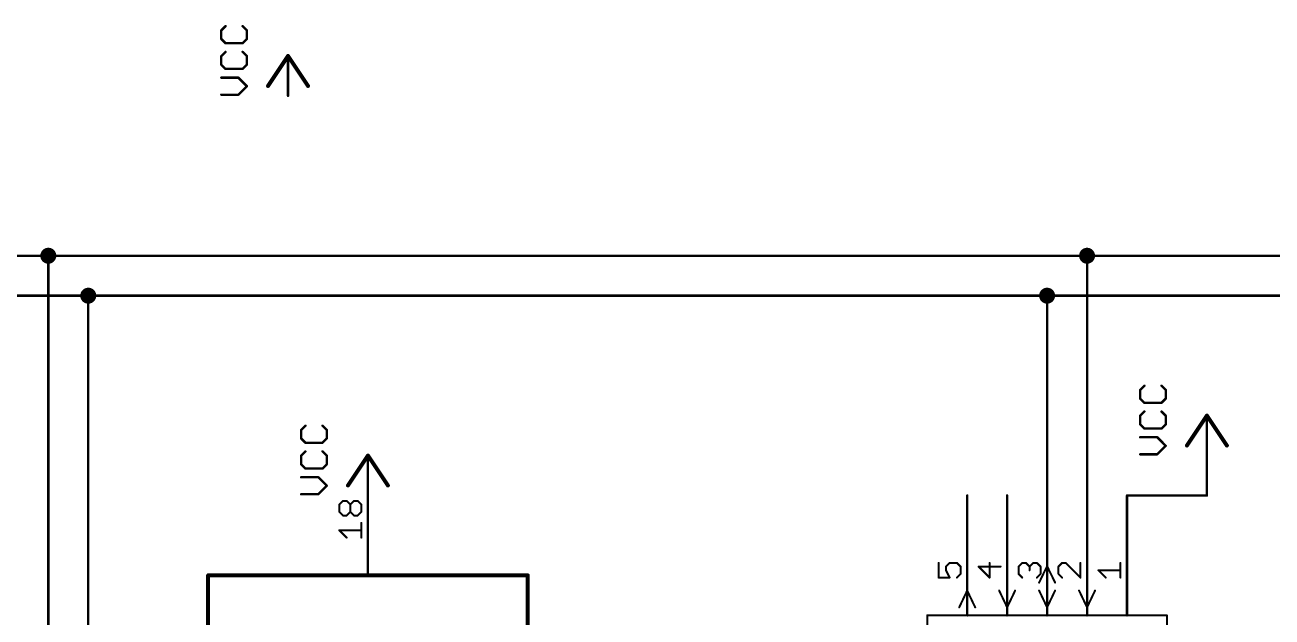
# Model space of a CAD drawing. Extents: x -48 to 226, y 23 to 111.
# Drawn here: x 11.2 to 90.5, y 73.6 to 111.2 of the extents above; entities that cross this region are included whole.
import ezdxf

# ---------------------------------------------------------------- set-up
doc = ezdxf.new("R2010")
doc.units = 0
for name, color, linetype in [('91', 94, 'CONTINUOUS'), ('94', 14, 'CONTINUOUS'), ('95', 251, 'CONTINUOUS'), ('96', 251, 'CONTINUOUS')]:
    doc.layers.add(name, color=color, linetype=linetype)

msp = doc.modelspace()

# ---------------------------------------------------------------- linework, layer by layer
at = {"layer": '91'}
for points, const_width in [([(12.7, 96.266, 1), (12.7, 96.774, 1), (12.7, 96.266)], 0.508), ([(78.74, 96.266, 1), (78.74, 96.774, 1), (78.74, 96.266)], 0.508), ([(12.7381, 96.52, 1), (12.6619, 96.52)], 0.0762), ([(12.7, 96.5581, 1), (12.7, 96.4819)], 0.0762), ([(12.7, 96.4819, 1), (12.7, 96.5581)], 0.0762), ([(78.7781, 96.52, 1), (78.7019, 96.52)], 0.0762), ([(78.74, 96.5581, 1), (78.74, 96.4819)], 0.0762), ([(78.74, 96.4819, 1), (78.74, 96.5581)], 0.0762), ([(15.24, 93.726, 1), (15.24, 94.234, 1), (15.24, 93.726)], 0.508), ([(76.2, 93.726, 1), (76.2, 94.234, 1), (76.2, 93.726)], 0.508), ([(15.2781, 93.98, 1), (15.2019, 93.98)], 0.0762), ([(15.24, 94.0181, 1), (15.24, 93.9419)], 0.0762), ([(15.24, 93.9419, 1), (15.24, 94.0181)], 0.0762), ([(76.2381, 93.98, 1), (76.1619, 93.98)], 0.0762), ([(76.2, 94.0181, 1), (76.2, 93.9419)], 0.0762), ([(76.2, 93.9419, 1), (76.2, 94.0181)], 0.0762), ([(86.3981, 83.82, 1), (86.3219, 83.82)], 0.0762), ([(76.1619, 81.28, 1), (76.2381, 81.28)], 0.0762), ([(78.7019, 81.28, 1), (78.7781, 81.28)], 0.0762), ([(81.28, 81.3181, 1), (81.28, 81.2419)], 0.0762), ([(86.3219, 81.28, 1), (86.3981, 81.28)], 0.0762), ([(86.36, 81.2419, 1), (86.36, 81.3181)], 0.0762)]:
    msp.add_lwpolyline(points, format="xyb", dxfattribs=dict(at, const_width=const_width))
at = {"layer": '91', "const_width": 0.1524}
for points in [[(12.7, 96.52), (-30.48, 96.52)], [(12.7, 58.42), (12.7, 96.52)], [(12.7, 96.52), (78.74, 96.52)], [(78.74, 96.52), (78.74, 81.28)], [(78.74, 96.52), (160.02, 96.52)], [(15.24, 93.98), (-27.94, 93.98)], [(15.24, 60.96), (15.24, 93.98)], [(15.24, 93.98), (76.2, 93.98)], [(76.2, 93.98), (76.2, 81.28)], [(76.2, 93.98), (109.22, 93.98)], [(86.36, 81.28), (86.36, 83.82)], [(81.28, 81.28), (86.36, 81.28)]]:
    msp.add_lwpolyline(points, dxfattribs=at)
at = {"layer": '94'}
for points, const_width in [([(27.94, 109.22), (26.67, 107.315)], 0.254), ([(29.21, 107.315), (27.94, 109.22)], 0.254), ([(27.94, 106.68), (27.94, 109.22)], 0.1524), ([(86.36, 86.36), (85.09, 84.455)], 0.254), ([(87.63, 84.455), (86.36, 86.36)], 0.254), ([(86.36, 83.82), (86.36, 86.36)], 0.1524), ([(33.02, 83.82), (31.75, 81.915)], 0.254), ([(34.29, 81.915), (33.02, 83.82)], 0.254), ([(33.02, 81.28), (33.02, 83.82)], 0.1524), ([(33.02, 81.28), (33.02, 76.2)], 0.1524), ([(71.12, 81.28), (71.12, 73.66)], 0.1524), ([(73.66, 81.28), (73.66, 73.66)], 0.1524), ([(76.2, 81.28), (76.2, 73.66)], 0.1524), ([(78.74, 81.28), (78.74, 73.66)], 0.1524), ([(81.28, 81.28), (81.28, 73.66)], 0.1524), ([(22.86, 76.2), (43.18, 76.2)], 0.254), ([(22.86, 43.18), (22.86, 76.2)], 0.254), ([(43.18, 76.2), (43.18, 43.18)], 0.254), ([(75.692, 75.7428), (76.2, 76.7842)], 0.127), ([(76.708, 75.7428), (76.2, 76.7842)], 0.127), ([(70.612, 74.168), (71.12, 75.2348)], 0.127), ([(71.628, 74.168), (71.12, 75.2348)], 0.127), ([(73.66, 74.168), (73.152, 75.2348)], 0.127), ([(73.66, 74.168), (74.168, 75.2348)], 0.127), ([(76.2, 74.168), (75.692, 75.2348)], 0.127), ([(76.2, 74.168), (76.708, 75.2348)], 0.127), ([(78.74, 74.168), (78.232, 75.2348)], 0.127), ([(78.74, 74.168), (79.248, 75.2348)], 0.127), ([(83.82, 73.66), (68.58, 73.66)], 0.127), ([(68.58, 73.66), (68.58, 43.18)], 0.127), ([(83.82, 43.18), (83.82, 73.66)], 0.127)]:
    msp.add_lwpolyline(points, dxfattribs=dict(at, const_width=const_width))
for points, const_width in [([(27.9928, 109.2552, 1), (27.8872, 109.1848)], 0.127), ([(27.9928, 109.1848, 1), (27.8872, 109.2552)], 0.127), ([(27.9781, 109.22, 1), (27.9019, 109.22)], 0.0762), ([(26.6172, 107.3502, 1), (26.7228, 107.2798)], 0.127), ([(29.1572, 107.2798, 1), (29.2628, 107.3502)], 0.127), ([(27.9019, 106.68, 1), (27.9781, 106.68)], 0.0762), ([(86.4128, 86.3952, 1), (86.3072, 86.3248)], 0.127), ([(86.4128, 86.3248, 1), (86.3072, 86.3952)], 0.127), ([(86.3981, 86.36, 1), (86.3219, 86.36)], 0.0762), ([(85.0372, 84.4902, 1), (85.1428, 84.4198)], 0.127), ([(87.5772, 84.4198, 1), (87.6828, 84.4902)], 0.127), ([(33.0728, 83.8552, 1), (32.9672, 83.7848)], 0.127), ([(33.0728, 83.7848, 1), (32.9672, 83.8552)], 0.127), ([(33.0581, 83.82, 1), (32.9819, 83.82)], 0.0762), ([(86.3219, 83.82, 1), (86.3981, 83.82)], 0.0762), ([(31.6972, 81.9502, 1), (31.8028, 81.8798)], 0.127), ([(34.2372, 81.8798, 1), (34.3428, 81.9502)], 0.127), ([(33.0581, 81.28, 1), (32.9819, 81.28)], 0.0762), ([(32.9819, 81.28, 1), (33.0581, 81.28)], 0.0762), ([(71.1581, 81.28, 1), (71.0819, 81.28)], 0.0762), ([(73.6981, 81.28, 1), (73.6219, 81.28)], 0.0762), ([(76.2381, 81.28, 1), (76.1619, 81.28)], 0.0762), ([(78.7781, 81.28, 1), (78.7019, 81.28)], 0.0762), ([(81.3181, 81.28, 1), (81.2419, 81.28)], 0.0762), ([(22.86, 76.2635, 1), (22.86, 76.1365)], 0.127), ([(22.9235, 76.2, 1), (22.7965, 76.2)], 0.127), ([(32.9819, 76.2, 1), (33.0581, 76.2)], 0.0762), ([(43.2435, 76.2, 1), (43.1165, 76.2)], 0.127), ([(43.18, 76.1365, 1), (43.18, 76.2635)], 0.127), ([(76.2285, 76.7981, 1), (76.1715, 76.7703)], 0.0635), ([(76.2285, 76.7703, 1), (76.1715, 76.7981)], 0.0635), ([(75.6635, 75.7567, 1), (75.7205, 75.7289)], 0.0635), ([(76.6795, 75.7289, 1), (76.7365, 75.7567)], 0.0635), ([(71.1487, 75.2485, 1), (71.0913, 75.2211)], 0.0635), ([(71.1487, 75.2211, 1), (71.0913, 75.2485)], 0.0635), ([(73.1807, 75.2485, 1), (73.1233, 75.2211)], 0.0635), ([(74.1967, 75.2211, 1), (74.1393, 75.2485)], 0.0635), ([(75.7207, 75.2485, 1), (75.6633, 75.2211)], 0.0635), ([(76.7367, 75.2211, 1), (76.6793, 75.2485)], 0.0635), ([(78.2607, 75.2485, 1), (78.2033, 75.2211)], 0.0635), ([(79.2767, 75.2211, 1), (79.2193, 75.2485)], 0.0635), ([(70.5833, 74.1817, 1), (70.6407, 74.1543)], 0.0635), ([(71.5993, 74.1543, 1), (71.6567, 74.1817)], 0.0635), ([(73.6313, 74.1817, 1), (73.6887, 74.1543)], 0.0635), ([(73.6313, 74.1543, 1), (73.6887, 74.1817)], 0.0635), ([(76.1713, 74.1817, 1), (76.2287, 74.1543)], 0.0635), ([(76.1713, 74.1543, 1), (76.2287, 74.1817)], 0.0635), ([(78.7113, 74.1817, 1), (78.7687, 74.1543)], 0.0635), ([(78.7113, 74.1543, 1), (78.7687, 74.1817)], 0.0635), ([(68.6118, 73.66, 1), (68.5482, 73.66)], 0.0635), ([(68.58, 73.6917, 1), (68.58, 73.6282)], 0.0635), ([(71.0819, 73.66, 1), (71.1581, 73.66)], 0.0762), ([(73.6219, 73.66, 1), (73.6981, 73.66)], 0.0762), ([(76.1619, 73.66, 1), (76.2381, 73.66)], 0.0762), ([(78.7019, 73.66, 1), (78.7781, 73.66)], 0.0762), ([(81.2419, 73.66, 1), (81.3181, 73.66)], 0.0762), ([(83.8518, 73.66, 1), (83.7883, 73.66)], 0.0635), ([(83.82, 73.6282, 1), (83.82, 73.6917)], 0.0635)]:
    msp.add_lwpolyline(points, format="xyb", dxfattribs=dict(at, const_width=const_width))
at = {"layer": '95', "const_width": 0.127}
for points in [[(31.2027, 80.7027), (31.4357, 80.9357)], [(31.4357, 80.9357), (31.6688, 80.9357)], [(31.6688, 80.9357), (31.9018, 80.7027)], [(31.9018, 80.7027), (32.1348, 80.9357)], [(32.1348, 80.9357), (32.3679, 80.9357)], [(32.3679, 80.9357), (32.6009, 80.7027)], [(31.2027, 80.2366), (31.2027, 80.7027)], [(31.4357, 80.0036), (31.2027, 80.2366)], [(31.9018, 80.2366), (31.6688, 80.0036)], [(31.9018, 80.2366), (31.9018, 80.7027)], [(32.1348, 80.0036), (31.9018, 80.2366)], [(32.6009, 80.2366), (32.3679, 80.0036)], [(32.6009, 80.7027), (32.6009, 80.2366)], [(31.6688, 80.0036), (31.4357, 80.0036)], [(32.3679, 80.0036), (32.1348, 80.0036)], [(32.6009, 78.6003), (32.6009, 79.5324)], [(31.6688, 78.6003), (31.2027, 79.0664)], [(31.2027, 79.0664), (32.6009, 79.0664)], [(69.3027, 76.9924), (69.3027, 76.0603)], [(69.7688, 76.7594), (70.0018, 76.9924)], [(70.0018, 76.9924), (70.4679, 76.9924)], [(70.4679, 76.9924), (70.7009, 76.7594)], [(72.5418, 76.0603), (72.5418, 76.9924)], [(74.3827, 76.7594), (74.6157, 76.9924)], [(74.6157, 76.9924), (74.8488, 76.9924)], [(74.8488, 76.9924), (75.0818, 76.7594)], [(75.0818, 76.7594), (75.3148, 76.9924)], [(75.3148, 76.9924), (75.5479, 76.9924)], [(75.5479, 76.9924), (75.7809, 76.7594)], [(77.1557, 76.9924), (76.9227, 76.7594)], [(77.3888, 76.9924), (77.1557, 76.9924)], [(78.3209, 76.0603), (77.3888, 76.9924)], [(78.3209, 76.9924), (78.3209, 76.0603)], [(80.8609, 76.0603), (80.8609, 76.9924)], [(69.3027, 76.0603), (70.0018, 76.0603)], [(69.7688, 76.5264), (69.7688, 76.7594)], [(70.0018, 76.0603), (69.7688, 76.5264)], [(70.7009, 76.2933), (70.4679, 76.0603)], [(70.7009, 76.7594), (70.7009, 76.2933)], [(73.2409, 76.7594), (71.8427, 76.7594)], [(71.8427, 76.7594), (72.5418, 76.0603)], [(74.3827, 76.2933), (74.3827, 76.7594)], [(74.6157, 76.0603), (74.3827, 76.2933)], [(75.0818, 76.7594), (75.0818, 76.5264)], [(75.7809, 76.2933), (75.5479, 76.0603)], [(75.7809, 76.7594), (75.7809, 76.2933)], [(76.9227, 76.7594), (76.9227, 76.2933)], [(76.9227, 76.2933), (77.1557, 76.0603)], [(79.9288, 76.0603), (79.4627, 76.5264)], [(79.4627, 76.5264), (80.8609, 76.5264)]]:
    msp.add_lwpolyline(points, dxfattribs=at)
at = {"layer": '95', "const_width": 0.0635}
for points in [[(31.4357, 80.9675, 1), (31.4357, 80.904)], [(31.4582, 80.9133, 1), (31.4133, 80.9582)], [(31.6912, 80.9582, 1), (31.6463, 80.9133)], [(31.6688, 80.904, 1), (31.6688, 80.9675)], [(32.1348, 80.9675, 1), (32.1348, 80.904)], [(32.1573, 80.9133, 1), (32.1124, 80.9582)], [(32.3903, 80.9582, 1), (32.3454, 80.9133)], [(32.3679, 80.904, 1), (32.3679, 80.9675)], [(31.2345, 80.7027, 1), (31.171, 80.7027)], [(31.1803, 80.7251, 1), (31.2252, 80.6802)], [(31.2252, 80.2591, 1), (31.1803, 80.2142)], [(31.171, 80.2366, 1), (31.2345, 80.2366)], [(31.9336, 80.7027, 1), (31.8701, 80.7027)], [(31.8794, 80.7251, 1), (31.9243, 80.6802)], [(31.9243, 80.2591, 1), (31.8794, 80.2142)], [(31.8701, 80.2366, 1), (31.9336, 80.2366)], [(31.8794, 80.6802, 1), (31.9243, 80.7251)], [(31.9243, 80.2142, 1), (31.8794, 80.2591)], [(32.6327, 80.7027, 1), (32.5692, 80.7027)], [(32.5692, 80.2366, 1), (32.6327, 80.2366)], [(32.5784, 80.6802, 1), (32.6234, 80.7251)], [(32.6234, 80.2142, 1), (32.5784, 80.2591)], [(31.4357, 80.0353, 1), (31.4357, 79.9718)], [(31.4133, 79.9811, 1), (31.4582, 80.026)], [(31.6463, 80.026, 1), (31.6912, 79.9811)], [(31.6688, 79.9718, 1), (31.6688, 80.0353)], [(32.1348, 80.0353, 1), (32.1348, 79.9718)], [(32.1124, 79.9811, 1), (32.1573, 80.026)], [(32.3454, 80.026, 1), (32.3903, 79.9811)], [(32.3679, 79.9718, 1), (32.3679, 80.0353)], [(32.6327, 79.5324, 1), (32.5692, 79.5324)], [(31.2027, 79.0981, 1), (31.2027, 79.0346)], [(31.2252, 79.0888, 1), (31.1803, 79.0439)], [(31.6463, 78.5778, 1), (31.6912, 78.6228)], [(32.5692, 78.6003, 1), (32.6327, 78.6003)], [(32.6009, 79.0346, 1), (32.6009, 79.0981)], [(69.3345, 76.9924, 1), (69.271, 76.9924)], [(70.0018, 77.0242, 1), (70.0018, 76.9607)], [(70.0243, 76.97, 1), (69.9794, 77.0149)], [(70.4903, 77.0149, 1), (70.4454, 76.97)], [(70.4679, 76.9607, 1), (70.4679, 77.0242)], [(72.5736, 76.9924, 1), (72.5101, 76.9924)], [(74.6157, 77.0242, 1), (74.6157, 76.9607)], [(74.6382, 76.97, 1), (74.5933, 77.0149)], [(74.8712, 77.0149, 1), (74.8263, 76.97)], [(74.8488, 76.9607, 1), (74.8488, 77.0242)], [(75.3148, 77.0242, 1), (75.3148, 76.9607)], [(75.3373, 76.97, 1), (75.2924, 77.0149)], [(75.5703, 77.0149, 1), (75.5254, 76.97)], [(75.5479, 76.9607, 1), (75.5479, 77.0242)], [(77.1557, 77.0242, 1), (77.1557, 76.9607)], [(77.1782, 76.97, 1), (77.1333, 77.0149)], [(77.4112, 77.0149, 1), (77.3663, 76.97)], [(77.3888, 76.9607, 1), (77.3888, 77.0242)], [(78.3527, 76.9924, 1), (78.2892, 76.9924)], [(80.8927, 76.9924, 1), (80.8291, 76.9924)], [(69.3027, 76.0921, 1), (69.3027, 76.0285)], [(69.8005, 76.7594, 1), (69.737, 76.7594)], [(69.737, 76.5264, 1), (69.8005, 76.5264)], [(69.7463, 76.7818, 1), (69.7912, 76.7369)], [(69.7972, 76.5406, 1), (69.7404, 76.5122)], [(70.0018, 76.0285, 1), (70.0018, 76.0921)], [(70.7327, 76.7594, 1), (70.6692, 76.7594)], [(70.6692, 76.2933, 1), (70.7327, 76.2933)], [(70.6784, 76.7369, 1), (70.7234, 76.7818)], [(70.7234, 76.2709, 1), (70.6784, 76.3158)], [(71.8427, 76.7911, 1), (71.8427, 76.7276)], [(71.8652, 76.7818, 1), (71.8203, 76.7369)], [(73.2409, 76.7276, 1), (73.2409, 76.7911)], [(74.4145, 76.7594, 1), (74.351, 76.7594)], [(74.351, 76.2933, 1), (74.4145, 76.2933)], [(74.3603, 76.7818, 1), (74.4052, 76.7369)], [(74.4052, 76.3158, 1), (74.3603, 76.2709)], [(75.1136, 76.7594, 1), (75.0501, 76.7594)], [(75.0501, 76.5264, 1), (75.1136, 76.5264)], [(75.0594, 76.7818, 1), (75.1043, 76.7369)], [(75.0594, 76.7369, 1), (75.1043, 76.7818)], [(75.8127, 76.7594, 1), (75.7492, 76.7594)], [(75.7492, 76.2933, 1), (75.8127, 76.2933)], [(75.8034, 76.2709, 1), (75.7584, 76.3158)], [(75.7584, 76.7369, 1), (75.8034, 76.7818)], [(76.9545, 76.7594, 1), (76.891, 76.7594)], [(76.9003, 76.7818, 1), (76.9452, 76.7369)], [(76.9452, 76.3158, 1), (76.9003, 76.2709)], [(76.891, 76.2933, 1), (76.9545, 76.2933)], [(79.4627, 76.5581, 1), (79.4627, 76.4946)], [(79.4852, 76.5488, 1), (79.4403, 76.5039)], [(80.8609, 76.4946, 1), (80.8609, 76.5581)], [(69.271, 76.0603, 1), (69.3345, 76.0603)], [(69.9734, 76.0461, 1), (70.0302, 76.0745)], [(70.4454, 76.0828, 1), (70.4903, 76.0378)], [(72.5101, 76.0603, 1), (72.5736, 76.0603)], [(72.5194, 76.0378, 1), (72.5643, 76.0828)], [(74.5933, 76.0378, 1), (74.6382, 76.0828)], [(75.5254, 76.0828, 1), (75.5703, 76.0378)], [(77.1333, 76.0378, 1), (77.1782, 76.0828)], [(78.2892, 76.0603, 1), (78.3527, 76.0603)], [(78.2984, 76.0378, 1), (78.3434, 76.0828)], [(79.9063, 76.0378, 1), (79.9512, 76.0828)], [(80.8291, 76.0603, 1), (80.8927, 76.0603)]]:
    msp.add_lwpolyline(points, format="xyb", dxfattribs=at)
at = {"layer": '96', "const_width": 0.1524}
for points in [[(23.968, 111.1152), (23.6968, 110.844)], [(25.3238, 110.844), (25.0526, 111.1152)], [(23.6968, 110.844), (23.6968, 110.3017)], [(23.6968, 110.3017), (23.968, 110.0305)], [(25.0526, 110.0305), (25.3238, 110.3017)], [(25.3238, 110.3017), (25.3238, 110.844)], [(23.968, 109.478), (23.6968, 109.2069)], [(23.968, 110.0305), (25.0526, 110.0305)], [(25.3238, 109.2069), (25.0526, 109.478)], [(23.6968, 109.2069), (23.6968, 108.6645)], [(23.6968, 108.6645), (23.968, 108.3934)], [(25.0526, 108.3934), (25.3238, 108.6645)], [(25.3238, 108.6645), (25.3238, 109.2069)], [(24.7815, 107.8409), (23.6968, 107.8409)], [(23.968, 108.3934), (25.0526, 108.3934)], [(25.3238, 107.2985), (24.7815, 107.8409)], [(24.7815, 106.7562), (25.3238, 107.2985)], [(23.6968, 106.7562), (24.7815, 106.7562)], [(82.388, 88.2552), (82.1168, 87.984)], [(82.1168, 87.984), (82.1168, 87.4417)], [(83.7438, 87.984), (83.4726, 88.2552)], [(83.7438, 87.4417), (83.7438, 87.984)], [(82.1168, 87.4417), (82.388, 87.1705)], [(82.388, 87.1705), (83.4726, 87.1705)], [(83.4726, 87.1705), (83.7438, 87.4417)], [(82.388, 86.618), (82.1168, 86.3469)], [(83.7438, 86.3469), (83.4726, 86.618)], [(29.048, 85.7152), (28.7768, 85.444)], [(30.4038, 85.444), (30.1326, 85.7152)], [(82.1168, 86.3469), (82.1168, 85.8045)], [(82.1168, 85.8045), (82.388, 85.5334)], [(83.4726, 85.5334), (83.7438, 85.8045)], [(83.7438, 85.8045), (83.7438, 86.3469)], [(28.7768, 85.444), (28.7768, 84.9017)], [(28.7768, 84.9017), (29.048, 84.6305)], [(30.1326, 84.6305), (30.4038, 84.9017)], [(30.4038, 84.9017), (30.4038, 85.444)], [(83.2015, 84.9809), (82.1168, 84.9809)], [(82.388, 85.5334), (83.4726, 85.5334)], [(83.7438, 84.4385), (83.2015, 84.9809)], [(29.048, 84.078), (28.7768, 83.8068)], [(29.048, 84.6305), (30.1326, 84.6305)], [(30.4038, 83.8068), (30.1326, 84.078)], [(83.2015, 83.8962), (83.7438, 84.4385)], [(28.7768, 83.8068), (28.7768, 83.2645)], [(28.7768, 83.2645), (29.048, 82.9934)], [(30.1326, 82.9934), (30.4038, 83.2645)], [(30.4038, 83.2645), (30.4038, 83.8068)], [(82.1168, 83.8962), (83.2015, 83.8962)], [(29.8615, 82.4409), (28.7768, 82.4409)], [(29.048, 82.9934), (30.1326, 82.9934)], [(30.4038, 81.8985), (29.8615, 82.4409)], [(29.8615, 81.3562), (30.4038, 81.8985)], [(28.7768, 81.3562), (29.8615, 81.3562)]]:
    msp.add_lwpolyline(points, dxfattribs=at)
at = {"layer": '96', "const_width": 0.0762}
for points in [[(23.9949, 111.0882, 1), (23.941, 111.1421)], [(25.0796, 111.1421, 1), (25.0257, 111.0882)], [(23.7349, 110.844, 1), (23.6587, 110.844)], [(23.7238, 110.3286, 1), (23.6699, 110.2747)], [(23.6587, 110.3017, 1), (23.7349, 110.3017)], [(23.6699, 110.8709, 1), (23.7238, 110.8171)], [(25.3619, 110.844, 1), (25.2857, 110.844)], [(25.2857, 110.3017, 1), (25.3619, 110.3017)], [(25.2969, 110.8171, 1), (25.3507, 110.8709)], [(25.3507, 110.2747, 1), (25.2969, 110.3286)], [(23.968, 110.0686, 1), (23.968, 109.9924)], [(23.941, 110.0036, 1), (23.9949, 110.0575)], [(23.9949, 109.4511, 1), (23.941, 109.505)], [(25.0257, 110.0575, 1), (25.0796, 110.0036)], [(25.0796, 109.505, 1), (25.0257, 109.4511)], [(25.0526, 109.9924, 1), (25.0526, 110.0686)], [(23.7349, 109.2069, 1), (23.6587, 109.2069)], [(23.6699, 109.2338, 1), (23.7238, 109.1799)], [(23.7238, 108.6915, 1), (23.6699, 108.6376)], [(23.6587, 108.6645, 1), (23.7349, 108.6645)], [(25.3619, 109.2069, 1), (25.2857, 109.2069)], [(25.2857, 108.6645, 1), (25.3619, 108.6645)], [(25.2969, 109.1799, 1), (25.3507, 109.2338)], [(25.3507, 108.6376, 1), (25.2969, 108.6915)], [(23.6968, 107.879, 1), (23.6968, 107.8028)], [(23.968, 108.4315, 1), (23.968, 108.3553)], [(23.941, 108.3664, 1), (23.9949, 108.4203)], [(24.8084, 107.8678, 1), (24.7545, 107.8139)], [(24.7815, 107.8028, 1), (24.7815, 107.879)], [(25.0257, 108.4203, 1), (25.0796, 108.3664)], [(25.0526, 108.3553, 1), (25.0526, 108.4315)], [(25.3507, 107.2716, 1), (25.2969, 107.3255)], [(25.2969, 107.2716, 1), (25.3507, 107.3255)], [(23.6968, 106.7943, 1), (23.6968, 106.7181)], [(24.7545, 106.7831, 1), (24.8084, 106.7293)], [(24.7815, 106.7181, 1), (24.7815, 106.7943)], [(82.1549, 87.984, 1), (82.0787, 87.984)], [(82.0899, 88.0109, 1), (82.1438, 87.9571)], [(82.4149, 88.2282, 1), (82.361, 88.2821)], [(83.4996, 88.2821, 1), (83.4457, 88.2282)], [(83.7819, 87.984, 1), (83.7057, 87.984)], [(83.7169, 87.9571, 1), (83.7707, 88.0109)], [(82.1438, 87.4686, 1), (82.0899, 87.4147)], [(82.0787, 87.4417, 1), (82.1549, 87.4417)], [(82.388, 87.2086, 1), (82.388, 87.1324)], [(82.361, 87.1436, 1), (82.4149, 87.1975)], [(83.4457, 87.1975, 1), (83.4996, 87.1436)], [(83.4726, 87.1324, 1), (83.4726, 87.2086)], [(83.7057, 87.4417, 1), (83.7819, 87.4417)], [(83.7707, 87.4147, 1), (83.7169, 87.4686)], [(82.4149, 86.5911, 1), (82.361, 86.645)], [(83.4996, 86.645, 1), (83.4457, 86.5911)], [(29.0749, 85.6882, 1), (29.021, 85.7421)], [(30.1596, 85.7421, 1), (30.1057, 85.6882)], [(82.1549, 86.3469, 1), (82.0787, 86.3469)], [(82.0899, 86.3738, 1), (82.1438, 86.3199)], [(82.1438, 85.8315, 1), (82.0899, 85.7776)], [(82.0787, 85.8045, 1), (82.1549, 85.8045)], [(83.7819, 86.3469, 1), (83.7057, 86.3469)], [(83.7057, 85.8045, 1), (83.7819, 85.8045)], [(83.7169, 86.3199, 1), (83.7707, 86.3738)], [(83.7707, 85.7776, 1), (83.7169, 85.8315)], [(28.8149, 85.444, 1), (28.7387, 85.444)], [(28.8038, 84.9286, 1), (28.7499, 84.8747)], [(28.7387, 84.9017, 1), (28.8149, 84.9017)], [(28.7499, 85.4709, 1), (28.8038, 85.4171)], [(30.4419, 85.444, 1), (30.3657, 85.444)], [(30.3657, 84.9017, 1), (30.4419, 84.9017)], [(30.3769, 85.4171, 1), (30.4307, 85.4709)], [(30.4307, 84.8747, 1), (30.3769, 84.9286)], [(82.1168, 85.019, 1), (82.1168, 84.9428)], [(82.388, 85.5715, 1), (82.388, 85.4953)], [(82.361, 85.5064, 1), (82.4149, 85.5603)], [(83.2284, 85.0078, 1), (83.1745, 84.9539)], [(83.2015, 84.9428, 1), (83.2015, 85.019)], [(83.4457, 85.5603, 1), (83.4996, 85.5064)], [(83.4726, 85.4953, 1), (83.4726, 85.5715)], [(29.048, 84.6686, 1), (29.048, 84.5924)], [(29.021, 84.6036, 1), (29.0749, 84.6575)], [(29.0749, 84.0511, 1), (29.021, 84.105)], [(30.1057, 84.6575, 1), (30.1596, 84.6036)], [(30.1596, 84.105, 1), (30.1057, 84.0511)], [(30.1326, 84.5924, 1), (30.1326, 84.6686)], [(83.7707, 84.4116, 1), (83.7169, 84.4655)], [(83.7169, 84.4116, 1), (83.7707, 84.4655)], [(28.8149, 83.8068, 1), (28.7387, 83.8068)], [(28.7499, 83.8338, 1), (28.8038, 83.7799)], [(28.8038, 83.2915, 1), (28.7499, 83.2376)], [(28.7387, 83.2645, 1), (28.8149, 83.2645)], [(30.4419, 83.8068, 1), (30.3657, 83.8068)], [(30.3657, 83.2645, 1), (30.4419, 83.2645)], [(30.3769, 83.7799, 1), (30.4307, 83.8338)], [(30.4307, 83.2376, 1), (30.3769, 83.2915)], [(82.1168, 83.9343, 1), (82.1168, 83.8581)], [(83.1745, 83.9231, 1), (83.2284, 83.8693)], [(83.2015, 83.8581, 1), (83.2015, 83.9343)], [(28.7768, 82.479, 1), (28.7768, 82.4028)], [(29.048, 83.0315, 1), (29.048, 82.9553)], [(29.021, 82.9664, 1), (29.0749, 83.0203)], [(29.8884, 82.4678, 1), (29.8345, 82.4139)], [(29.8615, 82.4028, 1), (29.8615, 82.479)], [(30.1057, 83.0203, 1), (30.1596, 82.9664)], [(30.1326, 82.9553, 1), (30.1326, 83.0315)], [(30.4307, 81.8716, 1), (30.3769, 81.9255)], [(30.3769, 81.8716, 1), (30.4307, 81.9255)], [(28.7768, 81.3943, 1), (28.7768, 81.3181)], [(29.8345, 81.3831, 1), (29.8884, 81.3293)], [(29.8615, 81.3181, 1), (29.8615, 81.3943)]]:
    msp.add_lwpolyline(points, format="xyb", dxfattribs=at)

doc.saveas('drawing.dxf')
